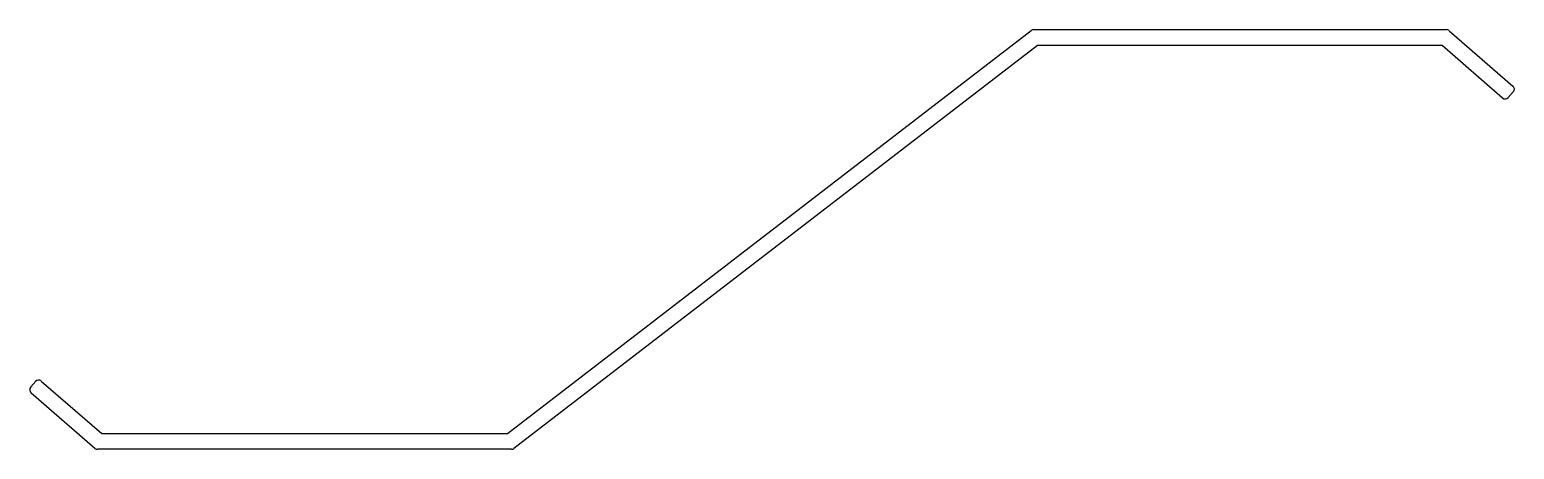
# Model space of a CAD drawing. Extents: x 799 to 912, y 618 to 650.
import ezdxf

# ---------------------------------------------------------------- set-up
doc = ezdxf.new("R2010")
doc.units = 0
doc.layers.get('0').update_dxf_attribs({"linetype": 'CONTINUOUS'})

msp = doc.modelspace()

# ---------------------------------------------------------------- linework, layer by layer
for p, q in [((875.3, 650.38), (906.86, 650.38)), ((835.07, 619.48), (875.11, 650.32)), ((907.06, 650.3), (911.94, 646.06)), ((875.6, 649.18), (835.56, 618.34)), ((906.52, 649.18), (875.6, 649.18)), ((911.15, 645.15), (906.52, 649.18)), ((911.97, 645.63), (911.58, 645.18)), ((798.63, 623.05), (799.01, 623.48)), ((799.43, 623.5), (804.06, 619.48)), ((803.53, 618.35), (798.67, 622.58)), ((804.06, 619.48), (835.07, 619.48)), ((835.38, 618.28), (803.73, 618.28))]:
    msp.add_line(p, q)
for centre, radius, start, end in [((875.3, 650.08), 0.3, 90, 127.6), ((906.86, 650.08), 0.3, 49, 90), ((911.75, 645.83), 0.3, 319, 49), ((911.35, 645.38), 0.3, 229, 319), ((799.23, 623.28), 0.3, 49, 139), ((798.88, 622.83), 0.33, 139, 229), ((803.73, 618.58), 0.3, 229, 270), ((835.38, 618.58), 0.3, 270, 307.6)]:
    msp.add_arc(centre, radius, start, end)

doc.saveas('drawing.dxf')
